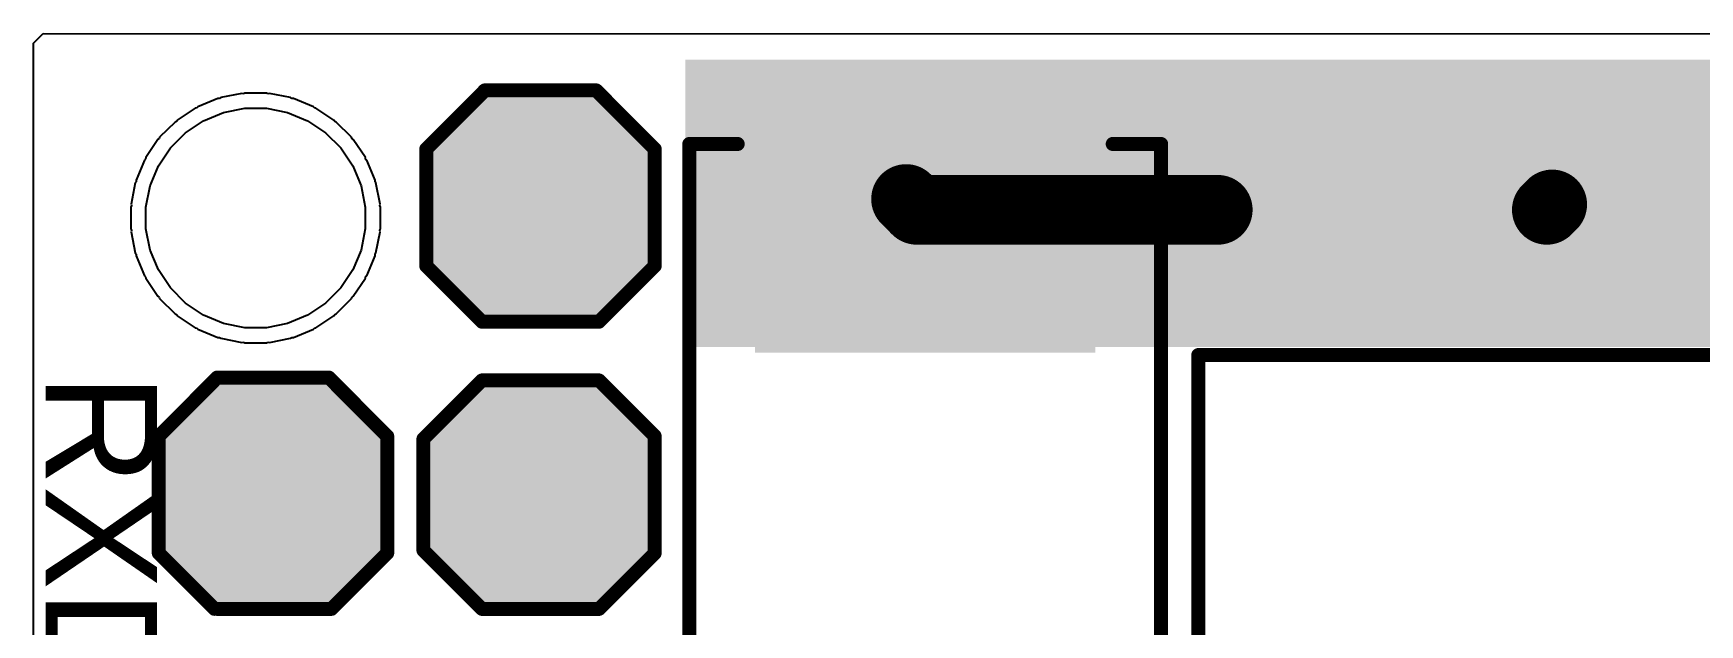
# Model space of a CAD drawing. Header units: millimetres. Extents: x -0.2 to 45, y 0 to 49.7.
# Drawn here: x -0.03 to 15.16, y 44.23 to 49.62 of the extents above; entities that cross this region are included whole.
import ezdxf

# ---------------------------------------------------------------- set-up
doc = ezdxf.new("R2010")
doc.units = ezdxf.units.MM
for name, color, linetype in [('BottomLayer', 5, 'Continuous'), ('BottomSolder', 6, 'Continuous'), ('MultiLayer', 9, 'Continuous'), ('PadHoleLayer', 156, 'Continuous'), ('TopLayer', 1, 'Continuous'), ('TopOverlay', 2, 'Continuous'), ('TopPaste', 8, 'Continuous'), ('TopSolder', 216, 'Continuous'), ('ViaHoleLayer', 16, 'Continuous')]:
    doc.layers.add(name, color=color, linetype=linetype)
doc.styles.add('Arial', font='', dxfattribs={"height": 0.2})
doc.styles.get('Arial').set_extended_font_data('Arial')

# ---------------------------------------------------------------- blocks, each defined once
blk = doc.blocks.new('T____P______TH_1_8___H_________0_92___10')
at = {"layer": 'BottomLayer'}
blk.add_hatch(color=5, dxfattribs=at).paths.add_polyline_path([(0.45, 0.9), (-0.45, 0.9), (-0.9, 0.45), (-0.9, -0.45), (-0.45, -0.9), (0.45, -0.9), (0.9, -0.45), (0.9, 0.45)])
at = {"layer": 'BottomSolder'}
blk.add_hatch(color=6, dxfattribs=at).paths.add_polyline_path([(0.501, 1.002), (-0.501, 1.002), (-1.002, 0.501), (-1.002, -0.501), (-0.501, -1.002), (0.501, -1.002), (1.002, -0.501), (1.002, 0.501)])
at = {"layer": 'MultiLayer'}
blk.add_hatch(color=9, dxfattribs=at).paths.add_polyline_path([(0.45, 0.9), (-0.45, 0.9), (-0.9, 0.45), (-0.9, -0.45), (-0.45, -0.9), (0.45, -0.9), (0.9, -0.45), (0.9, 0.45)])
at = {"layer": 'PadHoleLayer'}
h = blk.add_hatch(color=156, dxfattribs=at)
edge = h.paths.add_edge_path()
edge.add_arc((0, 0), 0.46, 0, 360)
at = {"layer": 'TopLayer'}
blk.add_hatch(color=1, dxfattribs=at).paths.add_polyline_path([(0.45, 0.9), (-0.45, 0.9), (-0.9, 0.45), (-0.9, -0.45), (-0.45, -0.9), (0.45, -0.9), (0.9, -0.45), (0.9, 0.45)])
at = {"layer": 'TopSolder'}
blk.add_hatch(color=216, dxfattribs=at).paths.add_polyline_path([(0.501, 1.002), (-0.501, 1.002), (-1.002, 0.501), (-1.002, -0.501), (-0.501, -1.002), (0.501, -1.002), (1.002, -0.501), (1.002, 0.501)])
at = {"layer": 'TopOverlay', "const_width": 0.127}
for points in [[(-1.041, 0.533), (-0.508, 1.067)], [(-0.508, 1.067), (0.508, 1.067)], [(0.508, 1.067), (1.041, 0.533)], [(-1.041, -0.533), (-1.041, 0.533)], [(1.041, -0.533), (1.041, 0.533)], [(-1.041, -0.533), (-0.533, -1.041)], [(0.533, -1.041), (1.041, -0.533)], [(-0.508, -1.041), (0.533, -1.041)]]:
    blk.add_lwpolyline(points, dxfattribs=at)
at = {"layer": 'TopOverlay', "const_width": 0.0635}
for points in [[(-0.54, 1.067, 1), (-0.476, 1.067, 1)], [(-0.54, 1.067, 1), (-0.476, 1.067, 1)], [(0.476, 1.067, 1), (0.54, 1.067, 1)], [(0.476, 1.067, 1), (0.54, 1.067, 1)], [(-1.073, 0.533, 1), (-1.01, 0.533, 1)], [(-1.073, 0.533, 1), (-1.01, 0.533, 1)], [(1.01, 0.533, 1), (1.073, 0.533, 1)], [(1.01, 0.533, 1), (1.073, 0.533, 1)], [(-1.073, -0.533, 1), (-1.01, -0.533, 1)], [(-1.073, -0.533, 1), (-1.01, -0.533, 1)], [(1.01, -0.533, 1), (1.073, -0.533, 1)], [(1.01, -0.533, 1), (1.073, -0.533, 1)], [(-0.565, -1.041, 1), (-0.502, -1.041, 1)], [(-0.54, -1.041, 1), (-0.476, -1.041, 1)], [(0.502, -1.041, 1), (0.565, -1.041, 1)], [(0.502, -1.041, 1), (0.565, -1.041, 1)]]:
    blk.add_lwpolyline(points, format="xyb", close=True, dxfattribs=at)
blk = doc.blocks.new('T____P______TH_1_8___H_________0_92___26')
at = {"layer": 'BottomLayer'}
blk.add_hatch(color=5, dxfattribs=at).paths.add_polyline_path([(0.45, 0.9), (-0.45, 0.9), (-0.9, 0.45), (-0.9, -0.45), (-0.45, -0.9), (0.45, -0.9), (0.9, -0.45), (0.9, 0.45)])
at = {"layer": 'BottomSolder'}
blk.add_hatch(color=6, dxfattribs=at).paths.add_polyline_path([(0.501, 1.002), (-0.501, 1.002), (-1.002, 0.501), (-1.002, -0.501), (-0.501, -1.002), (0.501, -1.002), (1.002, -0.501), (1.002, 0.501)])
at = {"layer": 'MultiLayer'}
blk.add_hatch(color=9, dxfattribs=at).paths.add_polyline_path([(0.45, 0.9), (-0.45, 0.9), (-0.9, 0.45), (-0.9, -0.45), (-0.45, -0.9), (0.45, -0.9), (0.9, -0.45), (0.9, 0.45)])
at = {"layer": 'PadHoleLayer'}
h = blk.add_hatch(color=156, dxfattribs=at)
edge = h.paths.add_edge_path()
edge.add_arc((0, 0), 0.46, 0, 360)
at = {"layer": 'TopLayer'}
blk.add_hatch(color=1, dxfattribs=at).paths.add_polyline_path([(0.45, 0.9), (-0.45, 0.9), (-0.9, 0.45), (-0.9, -0.45), (-0.45, -0.9), (0.45, -0.9), (0.9, -0.45), (0.9, 0.45)])
at = {"layer": 'TopSolder'}
blk.add_hatch(color=216, dxfattribs=at).paths.add_polyline_path([(0.501, 1.002), (-0.501, 1.002), (-1.002, 0.501), (-1.002, -0.501), (-0.501, -1.002), (0.501, -1.002), (1.002, -0.501), (1.002, 0.501)])
at = {"layer": 'TopOverlay', "const_width": 0.127}
for points in [[(-1.041, 0.533), (-0.508, 1.067)], [(-0.508, 1.067), (0.508, 1.067)], [(0.508, 1.067), (1.041, 0.533)], [(-1.041, -0.533), (-1.041, 0.533)], [(1.041, -0.533), (1.041, 0.533)], [(-1.041, -0.533), (-0.533, -1.041)], [(0.533, -1.041), (1.041, -0.533)], [(-0.508, -1.041), (0.533, -1.041)]]:
    blk.add_lwpolyline(points, dxfattribs=at)
at = {"layer": 'TopOverlay', "const_width": 0.0635}
for points in [[(-0.54, 1.067, 1), (-0.476, 1.067, 1)], [(-0.54, 1.067, 1), (-0.476, 1.067, 1)], [(0.476, 1.067, 1), (0.54, 1.067, 1)], [(0.476, 1.067, 1), (0.54, 1.067, 1)], [(-1.073, 0.533, 1), (-1.01, 0.533, 1)], [(-1.073, 0.533, 1), (-1.01, 0.533, 1)], [(1.01, 0.533, 1), (1.073, 0.533, 1)], [(1.01, 0.533, 1), (1.073, 0.533, 1)], [(-1.073, -0.533, 1), (-1.01, -0.533, 1)], [(-1.073, -0.533, 1), (-1.01, -0.533, 1)], [(1.01, -0.533, 1), (1.073, -0.533, 1)], [(1.01, -0.533, 1), (1.073, -0.533, 1)], [(-0.565, -1.041, 1), (-0.502, -1.041, 1)], [(-0.54, -1.041, 1), (-0.476, -1.041, 1)], [(0.502, -1.041, 1), (0.565, -1.041, 1)], [(0.502, -1.041, 1), (0.565, -1.041, 1)]]:
    blk.add_lwpolyline(points, format="xyb", close=True, dxfattribs=at)
blk = doc.blocks.new('T____P______TH_1_8___H_________0_92___30')
at = {"layer": 'BottomLayer'}
blk.add_hatch(color=5, dxfattribs=at).paths.add_polyline_path([(0.45, 0.9), (-0.45, 0.9), (-0.9, 0.45), (-0.9, -0.45), (-0.45, -0.9), (0.45, -0.9), (0.9, -0.45), (0.9, 0.45)])
at = {"layer": 'BottomSolder'}
blk.add_hatch(color=6, dxfattribs=at).paths.add_polyline_path([(0.501, 1.002), (-0.501, 1.002), (-1.002, 0.501), (-1.002, -0.501), (-0.501, -1.002), (0.501, -1.002), (1.002, -0.501), (1.002, 0.501)])
at = {"layer": 'MultiLayer'}
blk.add_hatch(color=9, dxfattribs=at).paths.add_polyline_path([(0.45, 0.9), (-0.45, 0.9), (-0.9, 0.45), (-0.9, -0.45), (-0.45, -0.9), (0.45, -0.9), (0.9, -0.45), (0.9, 0.45)])
at = {"layer": 'PadHoleLayer'}
h = blk.add_hatch(color=156, dxfattribs=at)
edge = h.paths.add_edge_path()
edge.add_arc((0, 0), 0.46, 0, 360)
at = {"layer": 'TopLayer'}
blk.add_hatch(color=1, dxfattribs=at).paths.add_polyline_path([(0.45, 0.9), (-0.45, 0.9), (-0.9, 0.45), (-0.9, -0.45), (-0.45, -0.9), (0.45, -0.9), (0.9, -0.45), (0.9, 0.45)])
at = {"layer": 'TopSolder'}
blk.add_hatch(color=216, dxfattribs=at).paths.add_polyline_path([(0.501, 1.002), (-0.501, 1.002), (-1.002, 0.501), (-1.002, -0.501), (-0.501, -1.002), (0.501, -1.002), (1.002, -0.501), (1.002, 0.501)])
at = {"layer": 'TopOverlay', "const_width": 0.127}
for points in [[(-0.508, 1.067), (-1.041, 0.533)], [(-0.508, 1.067), (0.508, 1.067)], [(0.508, 1.067), (1.041, 0.533)], [(-1.041, 0.533), (-1.041, -0.533)], [(1.041, 0.533), (1.041, -0.533)], [(-1.041, -0.533), (-0.533, -1.041)], [(1.041, -0.533), (0.533, -1.041)], [(-0.508, -1.041), (0.533, -1.041)]]:
    blk.add_lwpolyline(points, dxfattribs=at)
at = {"layer": 'TopOverlay', "const_width": 0.0635}
for points in [[(-0.54, 1.067, 1), (-0.476, 1.067, 1)], [(-0.54, 1.067, 1), (-0.476, 1.067, 1)], [(0.476, 1.067, 1), (0.54, 1.067, 1)], [(0.476, 1.067, 1), (0.54, 1.067, 1)], [(-1.073, 0.533, 1), (-1.01, 0.533, 1)], [(-1.073, 0.533, 1), (-1.01, 0.533, 1)], [(1.01, 0.533, 1), (1.073, 0.533, 1)], [(1.01, 0.533, 1), (1.073, 0.533, 1)], [(-1.073, -0.533, 1), (-1.01, -0.533, 1)], [(-1.073, -0.533, 1), (-1.01, -0.533, 1)], [(1.01, -0.533, 1), (1.073, -0.533, 1)], [(1.01, -0.533, 1), (1.073, -0.533, 1)], [(-0.565, -1.041, 1), (-0.502, -1.041, 1)], [(-0.54, -1.041, 1), (-0.476, -1.041, 1)], [(0.502, -1.041, 1), (0.565, -1.041, 1)], [(0.502, -1.041, 1), (0.565, -1.041, 1)]]:
    blk.add_lwpolyline(points, format="xyb", close=True, dxfattribs=at)
blk = doc.blocks.new('SOT_223_5_52')
at = {"layer": 'TopLayer'}
for points in [[(1.75, 2.05), (-1.75, 2.05), (-1.75, 4.25), (1.75, 4.25)], [(-1.8, -4.25), (-2.7, -4.25), (-2.7, -2.05), (-1.8, -2.05)], [(-0.3, -4.25), (-1.2, -4.25), (-1.2, -2.05), (-0.3, -2.05)], [(1.2, -4.25), (0.3, -4.25), (0.3, -2.05), (1.2, -2.05)], [(2.7, -4.25), (1.8, -4.25), (1.8, -2.05), (2.7, -2.05)]]:
    blk.add_hatch(color=1, dxfattribs=at).paths.add_polyline_path(points)
at = {"layer": 'TopPaste'}
for points in [[(1.75, 2.05), (-1.75, 2.05), (-1.75, 4.25), (1.75, 4.25)], [(-1.8, -4.25), (-2.7, -4.25), (-2.7, -2.05), (-1.8, -2.05)], [(-0.3, -4.25), (-1.2, -4.25), (-1.2, -2.05), (-0.3, -2.05)], [(1.2, -4.25), (0.3, -4.25), (0.3, -2.05), (1.2, -2.05)], [(2.7, -4.25), (1.8, -4.25), (1.8, -2.05), (2.7, -2.05)]]:
    blk.add_hatch(color=8, dxfattribs=at).paths.add_polyline_path(points)
at = {"layer": 'TopSolder'}
for points in [[(1.801, 1.999), (-1.801, 1.999), (-1.801, 4.301), (1.801, 4.301)], [(-1.749, -4.301), (-2.751, -4.301), (-2.751, -1.999), (-1.749, -1.999)], [(-0.249, -4.301), (-1.251, -4.301), (-1.251, -1.999), (-0.249, -1.999)], [(1.251, -4.301), (0.249, -4.301), (0.249, -1.999), (1.251, -1.999)], [(2.751, -4.301), (1.749, -4.301), (1.749, -1.999), (2.751, -1.999)]]:
    blk.add_hatch(color=216, dxfattribs=at).paths.add_polyline_path(points)
at = {"layer": 'TopOverlay', "const_width": 0.127}
for points in [[(-3.302, 1.778), (3.302, 1.778)], [(-3.302, -1.778), (-3.302, 1.778)], [(3.302, -1.778), (3.302, 1.778)], [(-3.302, -1.778), (3.302, -1.778)], [(-2.972, -3.277), (-2.972, -3.023)], [(-2.972, -3.023), (-2.845, -3.15)], [(-2.972, -3.277), (-2.845, -3.15)]]:
    blk.add_lwpolyline(points, dxfattribs=at)
at = {"layer": 'TopOverlay', "const_width": 0.0635}
for points in [[(-3.334, 1.778, 1), (-3.27, 1.778, 1)], [(-3.334, 1.778, 1), (-3.27, 1.778, 1)], [(3.27, 1.778, 1), (3.334, 1.778, 1)], [(3.27, 1.778, 1), (3.334, 1.778, 1)], [(-3.334, -1.778, 1), (-3.27, -1.778, 1)], [(-3.334, -1.778, 1), (-3.27, -1.778, 1)], [(3.27, -1.778, 1), (3.334, -1.778, 1)], [(3.27, -1.778, 1), (3.334, -1.778, 1)], [(-3.004, -3.023, 1), (-2.94, -3.023, 1)], [(-3.004, -3.023, 1), (-2.94, -3.023, 1)], [(-2.877, -3.15, 1), (-2.813, -3.15, 1)], [(-2.877, -3.15, 1), (-2.813, -3.15, 1)], [(-3.004, -3.277, 1), (-2.94, -3.277, 1)], [(-3.004, -3.277, 1), (-2.94, -3.277, 1)]]:
    blk.add_lwpolyline(points, format="xyb", close=True, dxfattribs=at)
blk = doc.blocks.new('C____D_83')
at = {"layer": 'TopLayer'}
for points in [[(-4.25, 1.45), (-1.85, 1.45), (-1.85, -1.45), (-4.25, -1.45)], [(1.85, 1.45), (4.25, 1.45), (4.25, -1.45), (1.85, -1.45)]]:
    blk.add_hatch(color=1, dxfattribs=at).paths.add_polyline_path(points)
at = {"layer": 'TopPaste'}
for points in [[(-4.25, 1.45), (-1.85, 1.45), (-1.85, -1.45), (-4.25, -1.45)], [(1.85, 1.45), (4.25, 1.45), (4.25, -1.45), (1.85, -1.45)]]:
    blk.add_hatch(color=8, dxfattribs=at).paths.add_polyline_path(points)
at = {"layer": 'TopSolder'}
for points in [[(-4.352, 1.552), (-1.748, 1.552), (-1.748, -1.552), (-4.352, -1.552)], [(1.748, 1.552), (4.352, 1.552), (4.352, -1.552), (1.748, -1.552)]]:
    blk.add_hatch(color=216, dxfattribs=at).paths.add_polyline_path(points)
at = {"layer": 'TopOverlay', "const_width": 0.127}
for points in [[(-4.293, 2.388), (-4.293, 1.651)], [(-3.65, 2.15), (-3.65, 1.709)], [(-3.65, 2.15), (3.65, 2.15)], [(3.65, 2.15), (3.65, 1.709)], [(-4.699, 2.007), (-3.861, 2.007)], [(-3.65, -1.709), (-3.65, -2.15)], [(3.65, -1.709), (3.65, -2.15)], [(-3.65, -2.15), (3.65, -2.15)]]:
    blk.add_lwpolyline(points, dxfattribs=at)
at = {"layer": 'TopOverlay', "const_width": 0.0635}
for points in [[(-4.324, 2.388, 1), (-4.261, 2.388, 1)], [(-3.682, 2.15, 1), (-3.618, 2.15, 1)], [(-3.682, 2.15, 1), (-3.618, 2.15, 1)], [(3.618, 2.15, 1), (3.682, 2.15, 1)], [(3.618, 2.15, 1), (3.682, 2.15, 1)], [(-4.731, 2.007, 1), (-4.667, 2.007, 1)], [(-3.893, 2.007, 1), (-3.829, 2.007, 1)], [(-4.324, 1.651, 1), (-4.261, 1.651, 1)], [(-3.682, 1.709, 1), (-3.618, 1.709, 1)], [(3.618, 1.709, 1), (3.682, 1.709, 1)], [(-3.682, -1.709, 1), (-3.618, -1.709, 1)], [(3.618, -1.709, 1), (3.682, -1.709, 1)], [(-3.682, -2.15, 1), (-3.618, -2.15, 1)], [(-3.682, -2.15, 1), (-3.618, -2.15, 1)], [(3.618, -2.15, 1), (3.682, -2.15, 1)], [(3.618, -2.15, 1), (3.682, -2.15, 1)]]:
    blk.add_lwpolyline(points, format="xyb", close=True, dxfattribs=at)

msp = doc.modelspace()

# ---------------------------------------------------------------- hatches: boundary and pattern name
at = {"layer": 'BottomLayer'}
h = msp.add_hatch(color=5, dxfattribs=at)
edge = h.paths.add_edge_path()
edge.add_arc((9.957, 48.844), 0.3, 0, 360)
h = msp.add_hatch(color=5, dxfattribs=at)
edge = h.paths.add_edge_path()
edge.add_arc((10.77, 48.844), 0.3, 0, 360)
h = msp.add_hatch(color=5, dxfattribs=at)
edge = h.paths.add_edge_path()
edge.add_arc((9.957, 48.06), 0.3, 0, 360)
h = msp.add_hatch(color=5, dxfattribs=at)
edge = h.paths.add_edge_path()
edge.add_arc((10.77, 48.06), 0.3, 0, 360)
h = msp.add_hatch(color=5, dxfattribs=at)
edge = h.paths.add_edge_path()
edge.add_arc((9.957, 47.276), 0.3, 0, 360)
h = msp.add_hatch(color=5, dxfattribs=at)
edge = h.paths.add_edge_path()
edge.add_arc((10.77, 47.276), 0.3, 0, 360)
at = {"layer": 'BottomSolder'}
h = msp.add_hatch(color=6, dxfattribs=at)
edge = h.paths.add_edge_path()
edge.add_arc((9.957, 48.844), 0.402, 0, 360)
h = msp.add_hatch(color=6, dxfattribs=at)
edge = h.paths.add_edge_path()
edge.add_arc((10.77, 48.844), 0.402, 0, 360)
h = msp.add_hatch(color=6, dxfattribs=at)
edge = h.paths.add_edge_path()
edge.add_arc((9.957, 48.06), 0.402, 0, 360)
h = msp.add_hatch(color=6, dxfattribs=at)
edge = h.paths.add_edge_path()
edge.add_arc((10.77, 48.06), 0.402, 0, 360)
h = msp.add_hatch(color=6, dxfattribs=at)
edge = h.paths.add_edge_path()
edge.add_arc((9.957, 47.276), 0.402, 0, 360)
h = msp.add_hatch(color=6, dxfattribs=at)
edge = h.paths.add_edge_path()
edge.add_arc((10.77, 47.276), 0.402, 0, 360)
at = {"layer": 'TopLayer'}
msp.add_hatch(color=1, dxfattribs=at).paths.add_polyline_path([(5.918, 46.761), (16.764, 46.761), (16.764, 49.378), (5.918, 49.378)])
h = msp.add_hatch(color=1, dxfattribs=at)
edge = h.paths.add_edge_path()
edge.add_arc((9.957, 48.844), 0.3, 0, 360)
h = msp.add_hatch(color=1, dxfattribs=at)
edge = h.paths.add_edge_path()
edge.add_arc((10.77, 48.844), 0.3, 0, 360)
h = msp.add_hatch(color=1, dxfattribs=at)
edge = h.paths.add_edge_path()
edge.add_arc((9.957, 48.06), 0.3, 0, 360)
h = msp.add_hatch(color=1, dxfattribs=at)
edge = h.paths.add_edge_path()
edge.add_arc((10.77, 48.06), 0.3, 0, 360)
h = msp.add_hatch(color=1, dxfattribs=at)
edge = h.paths.add_edge_path()
edge.add_arc((9.957, 47.276), 0.3, 0, 360)
h = msp.add_hatch(color=1, dxfattribs=at)
edge = h.paths.add_edge_path()
edge.add_arc((10.77, 47.276), 0.3, 0, 360)
at = {"layer": 'TopSolder'}
h = msp.add_hatch(color=216, dxfattribs=at)
edge = h.paths.add_edge_path()
edge.add_arc((9.957, 48.844), 0.402, 0, 360)
h = msp.add_hatch(color=216, dxfattribs=at)
edge = h.paths.add_edge_path()
edge.add_arc((10.77, 48.844), 0.402, 0, 360)
h = msp.add_hatch(color=216, dxfattribs=at)
edge = h.paths.add_edge_path()
edge.add_arc((9.957, 48.06), 0.402, 0, 360)
h = msp.add_hatch(color=216, dxfattribs=at)
edge = h.paths.add_edge_path()
edge.add_arc((10.77, 48.06), 0.402, 0, 360)
h = msp.add_hatch(color=216, dxfattribs=at)
edge = h.paths.add_edge_path()
edge.add_arc((9.957, 47.276), 0.402, 0, 360)
h = msp.add_hatch(color=216, dxfattribs=at)
edge = h.paths.add_edge_path()
edge.add_arc((10.77, 47.276), 0.402, 0, 360)
at = {"layer": 'ViaHoleLayer'}
h = msp.add_hatch(color=16, dxfattribs=at)
edge = h.paths.add_edge_path()
edge.add_arc((9.957, 48.844), 0.15, 0, 360)
h = msp.add_hatch(color=16, dxfattribs=at)
edge = h.paths.add_edge_path()
edge.add_arc((10.77, 48.844), 0.15, 0, 360)
h = msp.add_hatch(color=16, dxfattribs=at)
edge = h.paths.add_edge_path()
edge.add_arc((9.957, 48.06), 0.15, 0, 360)
h = msp.add_hatch(color=16, dxfattribs=at)
edge = h.paths.add_edge_path()
edge.add_arc((10.77, 48.06), 0.15, 0, 360)
h = msp.add_hatch(color=16, dxfattribs=at)
edge = h.paths.add_edge_path()
edge.add_arc((9.957, 47.276), 0.15, 0, 360)
h = msp.add_hatch(color=16, dxfattribs=at)
edge = h.paths.add_edge_path()
edge.add_arc((10.77, 47.276), 0.15, 0, 360)

# ---------------------------------------------------------------- linework, layer by layer
at = {"layer": 'BottomLayer'}
for p, q in [((-0.025, 49.528), (0.064, 49.618)), ((-0.025, 0), (-0.025, 49.528)), ((0.064, 49.618), (44.996, 49.606)), ((1.875, 49.071), (1.682, 49.033)), ((1.889, 49.068), (1.875, 49.071)), ((1.902, 49.074), (1.889, 49.068)), ((2.099, 49.074), (1.902, 49.074)), ((2.112, 49.068), (2.099, 49.074)), ((2.126, 49.071), (2.112, 49.068)), ((2.319, 49.033), (2.126, 49.071)), ((1.45, 48.937), (1.286, 48.827)), ((1.464, 48.939), (1.45, 48.937)), ((1.474, 48.949), (1.464, 48.939)), ((1.656, 49.025), (1.474, 48.949)), ((1.67, 49.025), (1.656, 49.025)), ((1.682, 49.033), (1.67, 49.025)), ((2.33, 49.025), (2.319, 49.033)), ((2.345, 49.025), (2.33, 49.025)), ((2.527, 48.949), (2.345, 49.025)), ((2.537, 48.939), (2.527, 48.949)), ((2.55, 48.937), (2.537, 48.939)), ((2.714, 48.827), (2.55, 48.937)), ((1.266, 48.81), (1.126, 48.671)), ((1.279, 48.815), (1.266, 48.81)), ((1.286, 48.827), (1.279, 48.815)), ((2.722, 48.815), (2.714, 48.827)), ((2.735, 48.81), (2.722, 48.815)), ((2.874, 48.671), (2.735, 48.81)), ((1.109, 48.65), (1, 48.486)), ((1.121, 48.658), (1.109, 48.65)), ((1.126, 48.671), (1.121, 48.658)), ((2.88, 48.658), (2.874, 48.671)), ((2.891, 48.65), (2.88, 48.658)), ((3.001, 48.486), (2.891, 48.65)), ((0.987, 48.462), (0.912, 48.28)), ((0.997, 48.472), (0.987, 48.462)), ((1, 48.486), (0.997, 48.472)), ((3.003, 48.472), (3.001, 48.486)), ((3.013, 48.462), (3.003, 48.472)), ((3.089, 48.28), (3.013, 48.462)), ((0.904, 48.255), (0.865, 48.061)), ((0.912, 48.266), (0.904, 48.255)), ((0.912, 48.28), (0.912, 48.266)), ((3.089, 48.266), (3.089, 48.28)), ((3.097, 48.255), (3.089, 48.266)), ((3.135, 48.061), (3.097, 48.255)), ((0.868, 48.048), (0.863, 48.035)), ((0.863, 48.035), (0.863, 47.838)), ((0.865, 48.061), (0.868, 48.048)), ((3.132, 48.048), (3.135, 48.061)), ((3.138, 48.035), (3.132, 48.048)), ((3.138, 47.838), (3.138, 48.035)), ((0.863, 47.838), (0.868, 47.825)), ((0.868, 47.825), (0.865, 47.811)), ((0.865, 47.811), (0.904, 47.618)), ((3.097, 47.618), (3.135, 47.811)), ((3.132, 47.825), (3.138, 47.838)), ((3.135, 47.811), (3.132, 47.825)), ((0.904, 47.618), (0.912, 47.606)), ((0.912, 47.606), (0.912, 47.592)), ((0.912, 47.592), (0.987, 47.41)), ((3.013, 47.41), (3.089, 47.592)), ((3.089, 47.606), (3.097, 47.618)), ((3.089, 47.592), (3.089, 47.606)), ((0.987, 47.41), (0.997, 47.4)), ((0.997, 47.4), (1, 47.386)), ((1, 47.386), (1.109, 47.222)), ((2.891, 47.222), (3.001, 47.386)), ((3.001, 47.386), (3.003, 47.4)), ((3.003, 47.4), (3.013, 47.41)), ((1.109, 47.222), (1.121, 47.214)), ((1.121, 47.214), (1.126, 47.201)), ((1.126, 47.201), (1.266, 47.062)), ((2.735, 47.062), (2.874, 47.201)), ((2.874, 47.201), (2.88, 47.214)), ((2.88, 47.214), (2.891, 47.222)), ((1.266, 47.062), (1.279, 47.057)), ((1.279, 47.057), (1.286, 47.045)), ((1.286, 47.045), (1.45, 46.936)), ((1.45, 46.936), (1.464, 46.933)), ((1.464, 46.933), (1.474, 46.923)), ((2.527, 46.923), (2.537, 46.933)), ((2.537, 46.933), (2.55, 46.936)), ((2.55, 46.936), (2.714, 47.045)), ((2.714, 47.045), (2.722, 47.057)), ((2.722, 47.057), (2.735, 47.062)), ((1.474, 46.923), (1.656, 46.848)), ((1.656, 46.848), (1.67, 46.848)), ((1.67, 46.848), (1.682, 46.84)), ((1.682, 46.84), (1.875, 46.801)), ((1.875, 46.801), (1.889, 46.804)), ((1.889, 46.804), (1.902, 46.799)), ((1.902, 46.799), (2.099, 46.799)), ((2.099, 46.799), (2.112, 46.804)), ((2.112, 46.804), (2.126, 46.801)), ((2.126, 46.801), (2.319, 46.84)), ((2.319, 46.84), (2.33, 46.848)), ((2.33, 46.848), (2.345, 46.848)), ((2.345, 46.848), (2.527, 46.923)), ((1.646, 46.442), (1.132, 45.929)), ((2.672, 46.442), (1.646, 46.442)), ((3.186, 45.929), (2.672, 46.442)), ((4.084, 46.442), (3.57, 45.929)), ((5.111, 46.442), (4.084, 46.442)), ((5.624, 45.929), (5.111, 46.442)), ((1.132, 45.929), (1.132, 44.902)), ((3.186, 44.902), (3.186, 45.929)), ((3.57, 45.929), (3.57, 44.902)), ((5.624, 44.902), (5.624, 45.929)), ((1.132, 44.902), (1.646, 44.388)), ((2.672, 44.388), (3.186, 44.902)), ((3.57, 44.902), (4.084, 44.388)), ((5.111, 44.388), (5.624, 44.902)), ((1.646, 44.388), (2.672, 44.388)), ((4.084, 44.388), (5.111, 44.388))]:
    msp.add_line(p, q, dxfattribs=at)
at = {"layer": 'MultiLayer'}
for p, q in [((1.709, 48.898), (1.902, 48.936)), ((1.902, 48.936), (2, 48.936)), ((2, 48.936), (2.099, 48.936)), ((2.099, 48.936), (2.292, 48.898)), ((1.363, 48.713), (1.527, 48.822)), ((1.527, 48.822), (1.709, 48.898)), ((2.292, 48.898), (2.474, 48.822)), ((2.474, 48.822), (2.638, 48.713)), ((1.224, 48.574), (1.363, 48.713)), ((2.638, 48.713), (2.777, 48.574)), ((1.114, 48.41), (1.224, 48.574)), ((2.777, 48.574), (2.886, 48.41)), ((1.039, 48.228), (1.114, 48.41)), ((2.886, 48.41), (2.962, 48.228)), ((1, 48.035), (1.039, 48.228)), ((2.962, 48.228), (3, 48.035)), ((1, 47.936), (1, 48.035)), ((3, 48.035), (3, 47.936)), ((1, 47.838), (1, 47.936)), ((3, 47.936), (3, 47.838)), ((1.039, 47.644), (1, 47.838)), ((3, 47.838), (2.962, 47.644)), ((1.114, 47.462), (1.039, 47.644)), ((2.962, 47.644), (2.886, 47.462)), ((1.224, 47.299), (1.114, 47.462)), ((2.886, 47.462), (2.777, 47.299)), ((1.363, 47.159), (1.224, 47.299)), ((2.777, 47.299), (2.638, 47.159)), ((1.527, 47.05), (1.363, 47.159)), ((2.638, 47.159), (2.474, 47.05)), ((1.709, 46.975), (1.527, 47.05)), ((1.902, 46.936), (1.709, 46.975)), ((2, 46.936), (1.902, 46.936)), ((2, 46.936), (2, 46.936)), ((2.099, 46.936), (2, 46.936)), ((2.292, 46.975), (2.099, 46.936)), ((2.474, 47.05), (2.292, 46.975))]:
    msp.add_line(p, q, dxfattribs=at)
at = {"layer": 'TopLayer'}
for p, q in [((-0.025, 49.528), (0.064, 49.618)), ((-0.025, 0), (-0.025, 49.528)), ((0.064, 49.618), (17.463, 49.613)), ((1.875, 49.071), (1.682, 49.033)), ((1.889, 49.068), (1.875, 49.071)), ((1.902, 49.074), (1.889, 49.068)), ((2.099, 49.074), (1.902, 49.074)), ((2.112, 49.068), (2.099, 49.074)), ((2.126, 49.071), (2.112, 49.068)), ((2.319, 49.033), (2.126, 49.071)), ((1.45, 48.937), (1.286, 48.827)), ((1.464, 48.939), (1.45, 48.937)), ((1.474, 48.949), (1.464, 48.939)), ((1.656, 49.025), (1.474, 48.949)), ((1.67, 49.025), (1.656, 49.025)), ((1.682, 49.033), (1.67, 49.025)), ((2.33, 49.025), (2.319, 49.033)), ((2.345, 49.025), (2.33, 49.025)), ((2.527, 48.949), (2.345, 49.025)), ((2.537, 48.939), (2.527, 48.949)), ((2.55, 48.937), (2.537, 48.939)), ((2.714, 48.827), (2.55, 48.937)), ((1.266, 48.81), (1.126, 48.671)), ((1.279, 48.815), (1.266, 48.81)), ((1.286, 48.827), (1.279, 48.815)), ((2.722, 48.815), (2.714, 48.827)), ((2.735, 48.81), (2.722, 48.815)), ((2.874, 48.671), (2.735, 48.81)), ((1.109, 48.65), (1, 48.486)), ((1.121, 48.658), (1.109, 48.65)), ((1.126, 48.671), (1.121, 48.658)), ((2.88, 48.658), (2.874, 48.671)), ((2.891, 48.65), (2.88, 48.658)), ((3.001, 48.486), (2.891, 48.65)), ((0.987, 48.462), (0.912, 48.28)), ((0.997, 48.472), (0.987, 48.462)), ((1, 48.486), (0.997, 48.472)), ((3.003, 48.472), (3.001, 48.486)), ((3.013, 48.462), (3.003, 48.472)), ((3.089, 48.28), (3.013, 48.462)), ((0.904, 48.255), (0.865, 48.061)), ((0.912, 48.266), (0.904, 48.255)), ((0.912, 48.28), (0.912, 48.266)), ((3.089, 48.266), (3.089, 48.28)), ((3.097, 48.255), (3.089, 48.266)), ((3.135, 48.061), (3.097, 48.255)), ((0.868, 48.048), (0.863, 48.035)), ((0.863, 48.035), (0.863, 47.838)), ((0.865, 48.061), (0.868, 48.048)), ((3.132, 48.048), (3.135, 48.061)), ((3.138, 48.035), (3.132, 48.048)), ((3.138, 47.838), (3.138, 48.035)), ((0.863, 47.838), (0.868, 47.825)), ((0.868, 47.825), (0.865, 47.811)), ((0.865, 47.811), (0.904, 47.618)), ((3.097, 47.618), (3.135, 47.811)), ((3.132, 47.825), (3.138, 47.838)), ((3.135, 47.811), (3.132, 47.825)), ((0.904, 47.618), (0.912, 47.606)), ((0.912, 47.606), (0.912, 47.592)), ((0.912, 47.592), (0.987, 47.41)), ((3.013, 47.41), (3.089, 47.592)), ((3.089, 47.606), (3.097, 47.618)), ((3.089, 47.592), (3.089, 47.606)), ((0.987, 47.41), (0.997, 47.4)), ((0.997, 47.4), (1, 47.386)), ((1, 47.386), (1.109, 47.222)), ((2.891, 47.222), (3.001, 47.386)), ((3.001, 47.386), (3.003, 47.4)), ((3.003, 47.4), (3.013, 47.41)), ((1.109, 47.222), (1.121, 47.214)), ((1.121, 47.214), (1.126, 47.201)), ((1.126, 47.201), (1.266, 47.062)), ((2.735, 47.062), (2.874, 47.201)), ((2.874, 47.201), (2.88, 47.214)), ((2.88, 47.214), (2.891, 47.222)), ((1.266, 47.062), (1.279, 47.057)), ((1.279, 47.057), (1.286, 47.045)), ((1.286, 47.045), (1.45, 46.936)), ((1.45, 46.936), (1.464, 46.933)), ((1.464, 46.933), (1.474, 46.923)), ((2.527, 46.923), (2.537, 46.933)), ((2.537, 46.933), (2.55, 46.936)), ((2.55, 46.936), (2.714, 47.045)), ((2.714, 47.045), (2.722, 47.057)), ((2.722, 47.057), (2.735, 47.062)), ((1.474, 46.923), (1.656, 46.848)), ((1.656, 46.848), (1.67, 46.848)), ((1.67, 46.848), (1.682, 46.84)), ((1.682, 46.84), (1.875, 46.801)), ((1.875, 46.801), (1.889, 46.804)), ((1.889, 46.804), (1.902, 46.799)), ((1.902, 46.799), (2.099, 46.799)), ((2.099, 46.799), (2.112, 46.804)), ((2.112, 46.804), (2.126, 46.801)), ((2.126, 46.801), (2.319, 46.84)), ((2.319, 46.84), (2.33, 46.848)), ((2.33, 46.848), (2.345, 46.848)), ((2.345, 46.848), (2.527, 46.923)), ((1.646, 46.442), (1.132, 45.929)), ((2.672, 46.442), (1.646, 46.442)), ((3.186, 45.929), (2.672, 46.442)), ((4.084, 46.442), (3.57, 45.929)), ((5.111, 46.442), (4.084, 46.442)), ((5.624, 45.929), (5.111, 46.442)), ((1.132, 45.929), (1.132, 44.902)), ((3.186, 44.902), (3.186, 45.929)), ((3.57, 45.929), (3.57, 44.902)), ((5.624, 44.902), (5.624, 45.929)), ((1.132, 44.902), (1.646, 44.388)), ((2.672, 44.388), (3.186, 44.902)), ((3.57, 44.902), (4.084, 44.388)), ((5.111, 44.388), (5.624, 44.902)), ((1.646, 44.388), (2.672, 44.388)), ((4.084, 44.388), (5.111, 44.388))]:
    msp.add_line(p, q, dxfattribs=at)
at = {"layer": 'TopLayer', "const_width": 0.635}
for points in [[(7.929, 48.108), (8.026, 48.01)], [(8.026, 48.01), (10.77, 48.01)], [(13.768, 48.01), (13.818, 48.059)]]:
    msp.add_lwpolyline(points, dxfattribs=at)
at = {"layer": 'TopLayer', "const_width": 0.318}
for points in [[(7.77, 48.108, 1), (8.088, 48.108, 1)], [(7.868, 48.01, 1), (8.185, 48.01, 1)], [(7.868, 48.01, 1), (8.185, 48.01, 1)], [(10.611, 48.01, 1), (10.928, 48.01, 1)], [(13.61, 48.01, 1), (13.927, 48.01, 1)], [(13.659, 48.059, 1), (13.976, 48.059, 1)]]:
    msp.add_lwpolyline(points, format="xyb", close=True, dxfattribs=at)

# ---------------------------------------------------------------- block references
at = {"rotation": 90}
for name, p in [('C____D_83', (8.103, 44.96)), ('T____P______TH_1_8___H_________0_92___30', (4.597, 45.415))]:
    msp.add_blockref(name, p, dxfattribs=at)
for name, p in [('SOT_223_5_52', (13.894, 44.909)), ('T____P______TH_1_8___H_________0_92___26', (4.597, 48.031)), ('T____P______TH_1_8___H_________0_92___10', (2.159, 45.415))]:
    msp.add_blockref(name, p)

# ---------------------------------------------------------------- texts
at = {"layer": 'TopOverlay', "style": 'Arial'}
msp.add_text('RXD', height=1.016, rotation=270, dxfattribs=at).set_placement((0.087, 46.521))

doc.saveas('drawing.dxf')
